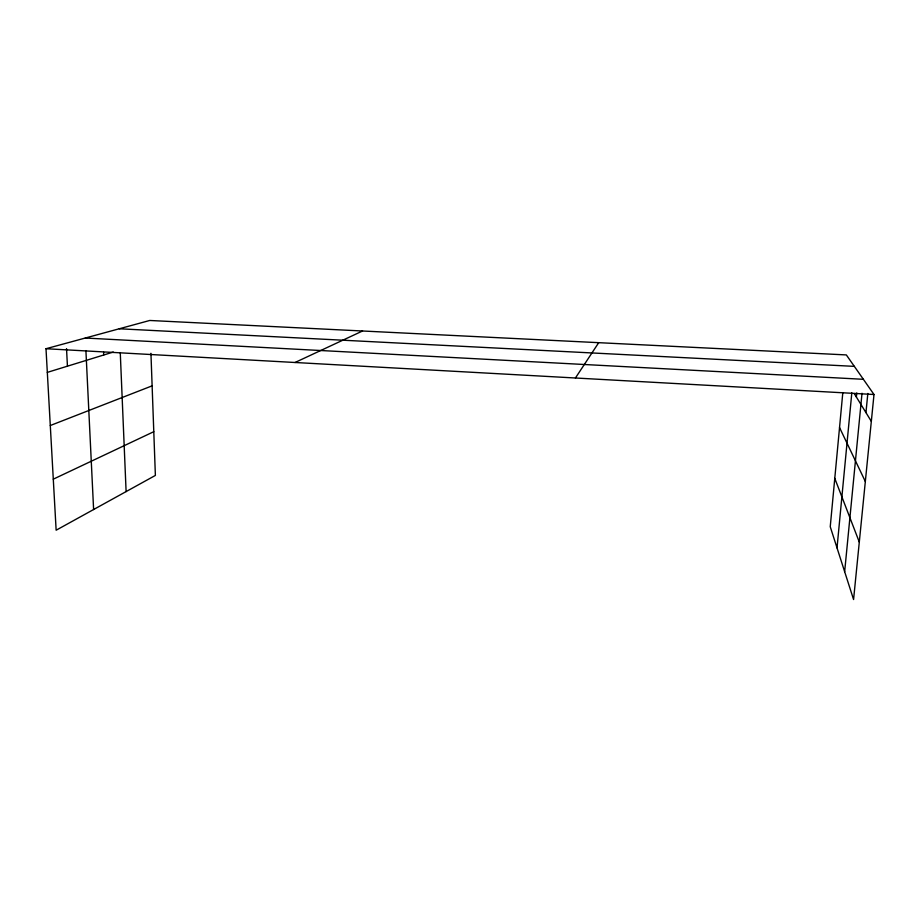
<?xml version="1.0" encoding="UTF-8"?>
<svg xmlns="http://www.w3.org/2000/svg" width="920" height="920" viewBox="0 0 920 920"><rect width="100%" height="100%" fill="white"/><g stroke="black" fill="none" stroke-linecap="round" stroke-linejoin="round"><path stroke-width="1.38" d="M842.812 392.644L830.242 526.734L853.576 599.529L874 394.507L846.342 354.924L149.753 320.471L46 348.726L56.143 530.207L155.376 475.433L150.938 353.315M837.016 547.894L851.817 392.84M856.37 397.014L856.761 392.943M844.652 571.688L862.017 393.265M865.95 412.597L867.836 393.472M575.425 378.005L598.713 342.677M53.291 479.171L153.789 431.687M295.044 362.491L362.549 330.993M50.289 425.523L152.122 385.848M47.322 372.381L113.309 352.038M119.266 328.773L854.346 366.367M85.295 338.031L863.374 379.304M46 348.726L874 394.507M854.231 393.518L871.32 421.348M839.534 427.547L865.329 481.505M834.773 478.354L859.291 542.075M66.528 348.622L67.436 366.183M85.905 350.577L93.61 509.53M103.615 352.279L103.73 354.993M120.267 352.728L126.109 491.591"/></g></svg>
